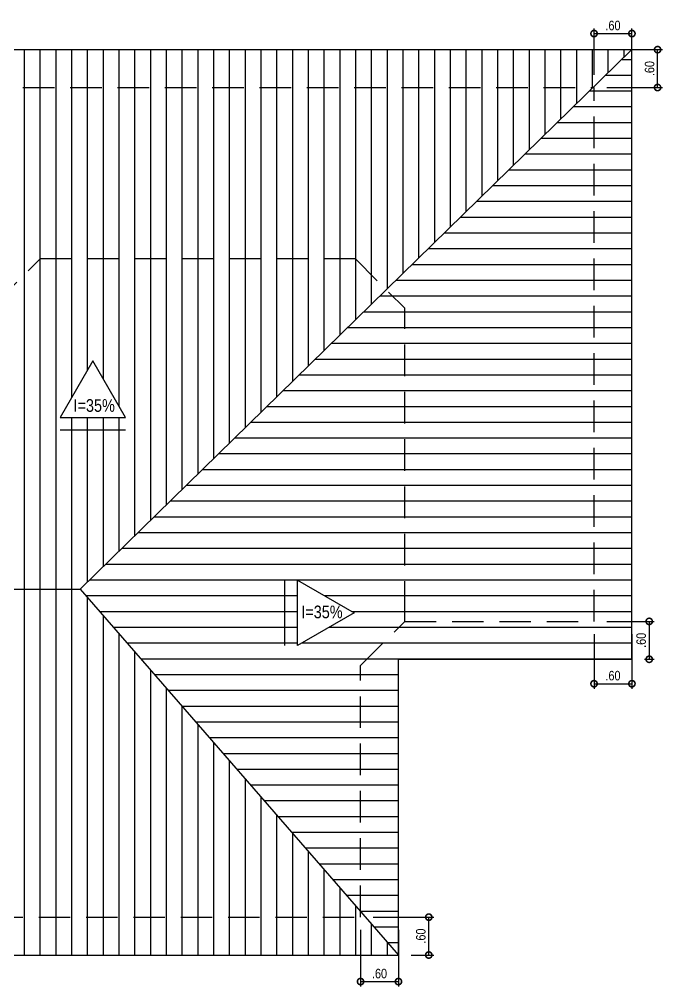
# Model space of a CAD drawing. Extents: x -109 to 1815, y -14679 to 345.
# Drawn here: x -60 to -49.8, y -51.39 to -36.05 of the extents above; entities that cross this region are included whole.
import ezdxf

# ---------------------------------------------------------------- set-up
doc = ezdxf.new("R2010")
doc.units = 0
doc.header["$MEASUREMENT"] = 0
doc.linetypes.add('HIDDEN', pattern=[0.375, 0.25, -0.125])
doc.layers.get('0').update_dxf_attribs({"linetype": 'CONTINUOUS'})
doc.layers.get('DEFPOINTS').update_dxf_attribs({"linetype": 'CONTINUOUS'})
for name, color, linetype in [('COBETURA', 5, 'CONTINUOUS'), ('COTA', 1, 'CONTINUOUS'), ('esquadria-int', 3, 'CONTINUOUS'), ('HATCCOBER', 1, 'CONTINUOUS'), ('PAREDE', 6, 'CONTINUOUS'), ('PROJCASA', 3, 'HIDDEN')]:
    doc.layers.add(name, color=color, linetype=linetype)
doc.styles.add('arial n', font='')
doc.styles.add('SIMPLEX', font='techl___.ttf')
doc.styles.get('arial n').set_extended_font_data('Arial Narrow')
doc.dimstyles.new('50model', dxfattribs={"dimtxt": 0.15, "dimasz": 0.2, "dimexe": 0.08, "dimexo": 0.2, "dimgap": 0.05, "dimtad": 1, "dimzin": 4, "dimdsep": 46, "dimtxsty": 'SIMPLEX', "dimblk1": 'DOTSMALL', "dimblk2": 'DOTSMALL', "dimsah": 1, "dimcen": 0.2, "dimadec": 0, "dimazin": 0, "dimtfac": 1, "dimtmove": 2, "dimatfit": 3, "dimldrblk": 'DOTSMALL', "dimfxl": 1, "dimtvp": 1, "dimtolj": 1, "dimtzin": 0, "dimarcsym": 0})
pattern_1 = [(90, (-63.16715, -22.68858), (-0.25, 2e-17), [])]
pattern_2 = [(180, (-63.16715, -22.68858), (-3e-17, -0.25), [])]

# ---------------------------------------------------------------- blocks, each defined once
blk = doc.blocks.new('_DOTSMALL')
at = {"color": 0, "linetype": 'ByBlock', "ltscale": 0.05, "const_width": 0.5}
blk.add_lwpolyline([(-0.0625, 0, 1), (0.0625, 0, 1)], format="xyb", close=True, dxfattribs=at)
blk = doc.blocks.new('*D170')
at = {"layer": 'COTA', "color": 0, "lineweight": -2, "transparency": 16777216}
for p, q in [((-50.692, -45.597), (-49.938, -45.597)), ((-50.018, -45.597), (-50.018, -46.197)), ((-50.092, -46.197), (-49.938, -46.197))]:
    blk.add_line(p, q, dxfattribs=at)
at = {"layer": 'DEFPOINTS', "color": 0, "transparency": 16777216}
for p in [(-50.892, -45.597), (-50.292, -46.197), (-50.018, -46.197)]:
    blk.add_point(p, dxfattribs=at)
at = {"layer": 'COTA', "color": 0, "lineweight": -2, "transparency": 16777216, "xscale": 0.2, "yscale": 0.2, "zscale": 0.2}
for p, rotation in [((-50.018, -45.597), 90), ((-50.018, -46.197), 270)]:
    blk.add_blockref('_DOTSMALL', p, dxfattribs=dict(at, rotation=rotation))
at = {"layer": 'COTA', "color": 0, "transparency": 16777216, "insert": (-50.145, -45.897), "char_height": 0.15, "attachment_point": 5, "rotation": 90, "style": 'SIMPLEX'}
blk.add_mtext('\\A1;.60', dxfattribs=at)
blk = doc.blocks.new('*D171')
at = {"layer": 'COTA', "color": 0, "lineweight": -2, "transparency": 16777216}
for p, q in [((-54.592, -50.485), (-54.592, -51.386)), ((-53.992, -50.485), (-53.992, -51.386)), ((-54.592, -51.306), (-53.992, -51.306))]:
    blk.add_line(p, q, dxfattribs=at)
at = {"layer": 'DEFPOINTS', "color": 0, "transparency": 16777216}
for p in [(-54.592, -50.285), (-53.992, -50.285), (-53.992, -51.306)]:
    blk.add_point(p, dxfattribs=at)
at = {"layer": 'COTA', "color": 0, "lineweight": -2, "transparency": 16777216, "xscale": 0.2, "yscale": 0.2, "zscale": 0.2, "rotation": 180}
blk.add_blockref('_DOTSMALL', (-54.592, -51.306), dxfattribs=at)
at = {"layer": 'COTA', "color": 0, "lineweight": -2, "transparency": 16777216, "xscale": 0.2, "yscale": 0.2, "zscale": 0.2}
blk.add_blockref('_DOTSMALL', (-53.992, -51.306), dxfattribs=at)
at = {"layer": 'COTA', "color": 0, "transparency": 16777216, "insert": (-54.292, -51.18), "char_height": 0.15, "attachment_point": 5, "style": 'SIMPLEX'}
blk.add_mtext('\\A1;.60', dxfattribs=at)
blk = doc.blocks.new('*D176')
at = {"layer": 'COTA', "color": 0, "lineweight": -2, "transparency": 16777216}
for p, q in [((-50.675, -36.535), (-49.805, -36.535)), ((-49.885, -37.135), (-49.885, -36.535)), ((-50.692, -37.135), (-49.805, -37.135))]:
    blk.add_line(p, q, dxfattribs=at)
at = {"layer": 'DEFPOINTS', "color": 0, "transparency": 16777216}
for p in [(-50.875, -36.535), (-49.885, -36.535), (-50.892, -37.135)]:
    blk.add_point(p, dxfattribs=at)
at = {"layer": 'COTA', "color": 0, "lineweight": -2, "transparency": 16777216, "xscale": 0.2, "yscale": 0.2, "zscale": 0.2}
for p, rotation in [((-49.885, -36.535), 90), ((-49.885, -37.135), 270)]:
    blk.add_blockref('_DOTSMALL', p, dxfattribs=dict(at, rotation=rotation))
at = {"layer": 'COTA', "color": 0, "transparency": 16777216, "insert": (-50.011, -36.835), "char_height": 0.15, "attachment_point": 5, "rotation": 90, "style": 'SIMPLEX'}
blk.add_mtext('\\A1;.60', dxfattribs=at)
blk = doc.blocks.new('*D177')
at = {"layer": 'COTA', "color": 0, "lineweight": -2, "transparency": 16777216}
for p, q in [((-50.892, -36.935), (-50.892, -36.2)), ((-50.892, -36.28), (-50.292, -36.28)), ((-50.292, -36.935), (-50.292, -36.2))]:
    blk.add_line(p, q, dxfattribs=at)
at = {"layer": 'DEFPOINTS', "color": 0, "transparency": 16777216}
for p in [(-50.292, -36.28), (-50.892, -37.135), (-50.292, -37.135)]:
    blk.add_point(p, dxfattribs=at)
at = {"layer": 'COTA', "color": 0, "lineweight": -2, "transparency": 16777216, "xscale": 0.2, "yscale": 0.2, "zscale": 0.2, "rotation": 180}
blk.add_blockref('_DOTSMALL', (-50.892, -36.28), dxfattribs=at)
at = {"layer": 'COTA', "color": 0, "lineweight": -2, "transparency": 16777216, "xscale": 0.2, "yscale": 0.2, "zscale": 0.2}
blk.add_blockref('_DOTSMALL', (-50.292, -36.28), dxfattribs=at)
at = {"layer": 'COTA', "color": 0, "transparency": 16777216, "insert": (-50.592, -36.153), "char_height": 0.15, "attachment_point": 5, "style": 'SIMPLEX'}
blk.add_mtext('\\A1;.60', dxfattribs=at)
blk = doc.blocks.new('*D179')
at = {"layer": 'COTA', "color": 0, "lineweight": -2, "transparency": 16777216}
for p, q in [((-50.892, -45.797), (-50.892, -46.665)), ((-50.292, -45.797), (-50.292, -46.665)), ((-50.892, -46.585), (-50.292, -46.585))]:
    blk.add_line(p, q, dxfattribs=at)
at = {"layer": 'DEFPOINTS', "color": 0, "transparency": 16777216}
for p in [(-50.892, -45.597), (-50.292, -45.597), (-50.292, -46.585)]:
    blk.add_point(p, dxfattribs=at)
at = {"layer": 'COTA', "color": 0, "lineweight": -2, "transparency": 16777216, "xscale": 0.2, "yscale": 0.2, "zscale": 0.2, "rotation": 180}
blk.add_blockref('_DOTSMALL', (-50.892, -46.585), dxfattribs=at)
at = {"layer": 'COTA', "color": 0, "lineweight": -2, "transparency": 16777216, "xscale": 0.2, "yscale": 0.2, "zscale": 0.2}
blk.add_blockref('_DOTSMALL', (-50.292, -46.585), dxfattribs=at)
at = {"layer": 'COTA', "color": 0, "transparency": 16777216, "insert": (-50.592, -46.458), "char_height": 0.15, "attachment_point": 5, "style": 'SIMPLEX'}
blk.add_mtext('\\A1;.60', dxfattribs=at)
blk = doc.blocks.new('*D180')
at = {"layer": 'COTA', "color": 0, "lineweight": -2, "transparency": 16777216}
for p, q in [((-54.392, -50.285), (-53.431, -50.285)), ((-53.511, -50.885), (-53.511, -50.285)), ((-53.792, -50.885), (-53.431, -50.885))]:
    blk.add_line(p, q, dxfattribs=at)
at = {"layer": 'DEFPOINTS', "color": 0, "transparency": 16777216}
for p in [(-54.592, -50.285), (-53.511, -50.285), (-53.992, -50.885)]:
    blk.add_point(p, dxfattribs=at)
at = {"layer": 'COTA', "color": 0, "lineweight": -2, "transparency": 16777216, "xscale": 0.2, "yscale": 0.2, "zscale": 0.2}
for p, rotation in [((-53.511, -50.285), 90), ((-53.511, -50.885), 270)]:
    blk.add_blockref('_DOTSMALL', p, dxfattribs=dict(at, rotation=rotation))
at = {"layer": 'COTA', "color": 0, "transparency": 16777216, "insert": (-53.637, -50.585), "char_height": 0.15, "attachment_point": 5, "rotation": 90, "style": 'SIMPLEX'}
blk.add_mtext('\\A1;.60', dxfattribs=at)

msp = doc.modelspace()

# ---------------------------------------------------------------- hatches: boundary and pattern name
at = {"layer": 'HATCCOBER'}
h = msp.add_hatch(dxfattribs=at)
h.set_pattern_fill('U', color=256, scale=0.25, angle=90, style=0, pattern_type=0)
h.set_pattern_definition(pattern_1)
h.paths.add_polyline_path([(-73.395, -36.535), (-72.692, -37.194), (-72.692, -37.135), (-50.905, -37.135), (-50.292, -36.535)])
h = msp.add_hatch(dxfattribs=at)
h.set_pattern_fill('U', color=256, scale=0.25, angle=180, style=0, pattern_type=0)
h.set_pattern_definition(pattern_2)
h.paths.add_polyline_path([(-54.592, -50.195), (-54.592, -46.297), (-53.892, -45.597), (-53.892, -45.116), (-53.892, -40.635), (-54.185, -40.342), (-59.034, -45.085)])
h.paths.add_polyline_path([(-55.591, -45.977), (-55.591, -44.943), (-54.695, -45.46)], flags=16)
h.paths.add_polyline_path([(-53.992, -46.197), (-50.292, -46.197), (-50.292, -36.535), (-50.905, -37.135), (-50.892, -37.135), (-50.892, -45.597), (-53.892, -45.597), (-54.592, -46.297), (-54.592, -50.195), (-53.992, -50.885)])
h = msp.add_hatch(dxfattribs=at)
h.set_pattern_fill('U', color=256, scale=0.25, angle=90, style=0, pattern_type=0)
h.set_pattern_definition(pattern_1)
h.paths.add_polyline_path([(-72.692, -37.135), (-72.692, -37.194), (-68.692, -40.941), (-68.692, -40.635), (-63.392, -40.635), (-60.392, -40.635), (-60.392, -40.573), (-59.666, -39.847), (-54.68, -39.847), (-54.185, -40.342), (-50.905, -37.135)])
h = msp.add_hatch(dxfattribs=at)
h.set_pattern_fill('U', color=256, scale=0.25, angle=180, style=0, pattern_type=0)
h.set_pattern_definition(pattern_2)
h.paths.add_polyline_path([(-50.892, -37.135), (-50.905, -37.135), (-54.185, -40.342), (-53.892, -40.635), (-53.892, -45.46), (-53.892, -45.597), (-50.892, -45.597)])
h = msp.add_hatch(dxfattribs=at)
h.set_pattern_fill('U', color=256, scale=0.25, angle=90, style=0, pattern_type=0)
h.set_pattern_definition(pattern_1)
h.paths.add_polyline_path([(-60.242, -43.545), (-60.242, -45.085), (-59.034, -45.085), (-54.185, -40.342), (-54.68, -39.847), (-59.666, -39.847), (-60.392, -40.573), (-60.242, -40.573)])
h.paths.add_polyline_path([(-59.353, -42.363), (-58.835, -41.467), (-58.318, -42.363)], flags=16)
h = msp.add_hatch(dxfattribs=at)
h.set_pattern_fill('U', color=256, scale=0.25, angle=90, style=0, pattern_type=0)
h.set_pattern_definition(pattern_1)
h.paths.add_polyline_path([(-54.592, -50.285), (-54.592, -50.195), (-59.034, -45.085), (-64.267, -45.085), (-68.692, -50.192), (-68.692, -50.285)])
h.paths.add_polyline_path([(-61.642, -48.122), (-62.159, -47.226), (-61.124, -47.226)], flags=16)
h = msp.add_hatch(dxfattribs=at)
h.set_pattern_fill('U', color=256, scale=0.25, angle=90, style=0, pattern_type=0)
h.set_pattern_definition(pattern_1)
h.paths.add_polyline_path([(-53.992, -50.885), (-54.592, -50.195), (-54.592, -50.285), (-68.692, -50.285), (-68.692, -50.192), (-69.292, -50.885)])

# ---------------------------------------------------------------- linework, layer by layer
at = {"layer": 'COBETURA'}
for p, q in [((-73.395, -36.535), (-50.292, -36.535)), ((-73.395, -36.535), (-50.292, -36.535)), ((-59.034, -45.085), (-50.292, -36.535)), ((-50.292, -46.197), (-50.292, -36.535)), ((-50.292, -46.197), (-50.292, -36.535)), ((-64.267, -45.085), (-59.034, -45.085)), ((-59.034, -45.085), (-53.992, -50.885)), ((-53.992, -50.885), (-53.992, -46.197)), ((-53.992, -46.197), (-50.292, -46.197)), ((-53.992, -46.197), (-50.292, -46.197)), ((-53.992, -50.885), (-53.992, -46.197)), ((-69.292, -50.885), (-53.992, -50.885)), ((-69.292, -50.885), (-53.992, -50.885))]:
    msp.add_line(p, q, dxfattribs=at)
for points in [[(-59.353, -42.363), (-58.318, -42.363), (-58.835, -41.467)], [(-55.591, -45.977), (-55.591, -44.943), (-54.695, -45.46)]]:
    msp.add_lwpolyline(points, close=True, dxfattribs=at)
for points in [[(-59.353, -42.563), (-58.318, -42.563)], [(-55.791, -45.977), (-55.791, -44.943)]]:
    msp.add_lwpolyline(points, dxfattribs=at)
at = {"layer": 'PAREDE'}
msp.add_line((-53.892, -45.597), (-53.892, -45.116), dxfattribs=at)
at = {"layer": 'PROJCASA', "ltscale": 2}
for p, q in [((-72.692, -37.135), (-50.892, -37.135)), ((-50.892, -45.597), (-50.892, -37.135)), ((-60.392, -40.573), (-59.666, -39.847)), ((-59.666, -39.847), (-54.68, -39.847)), ((-54.68, -39.847), (-53.892, -40.635)), ((-53.892, -45.46), (-53.892, -40.635)), ((-54.592, -46.297), (-53.892, -45.597)), ((-54.592, -46.297), (-53.892, -45.597)), ((-53.892, -45.597), (-50.892, -45.597)), ((-54.592, -50.285), (-54.592, -46.297)), ((-68.692, -50.285), (-54.592, -50.285))]:
    msp.add_line(p, q, dxfattribs=at)

# ---------------------------------------------------------------- texts
at = {"layer": 'esquadria-int', "style": 'arial n'}
for p in [(-59.142, -42.275), (-55.532, -45.547)]:
    msp.add_text('I=35%', height=0.2, dxfattribs=at).set_placement(p)

# ---------------------------------------------------------------- dimensions: what is measured, and where the dimension line sits
at = {"layer": 'COTA'}
for base, p1, p2, picture, middle in [((-50.292, -36.28), (-50.892, -37.135), (-50.292, -37.135), '*D177', (-50.592, -36.153)), ((-50.292, -46.585), (-50.892, -45.597), (-50.292, -45.597), '*D179', (-50.592, -46.458)), ((-53.992, -51.306), (-54.592, -50.285), (-53.992, -50.285), '*D171', (-54.292, -51.18))]:
    dim = msp.add_linear_dim(base=base, p1=p1, p2=p2, dimstyle='50model', dxfattribs=at)
    dim.commit()
    dim.dimension.update_dxf_attribs({"geometry": picture, "text_midpoint": middle})
for base, p1, p2, picture, middle in [((-49.885, -36.535), (-50.892, -37.135), (-50.875, -36.535), '*D176', (-50.011, -36.835)), ((-50.018, -46.197), (-50.892, -45.597), (-50.292, -46.197), '*D170', (-50.145, -45.897)), ((-53.511, -50.285), (-53.992, -50.885), (-54.592, -50.285), '*D180', (-53.637, -50.585))]:
    dim = msp.add_linear_dim(base=base, p1=p1, p2=p2, angle=90, dimstyle='50model', dxfattribs=at)
    dim.commit()
    dim.dimension.update_dxf_attribs({"geometry": picture, "text_midpoint": middle})

doc.saveas('drawing.dxf')
